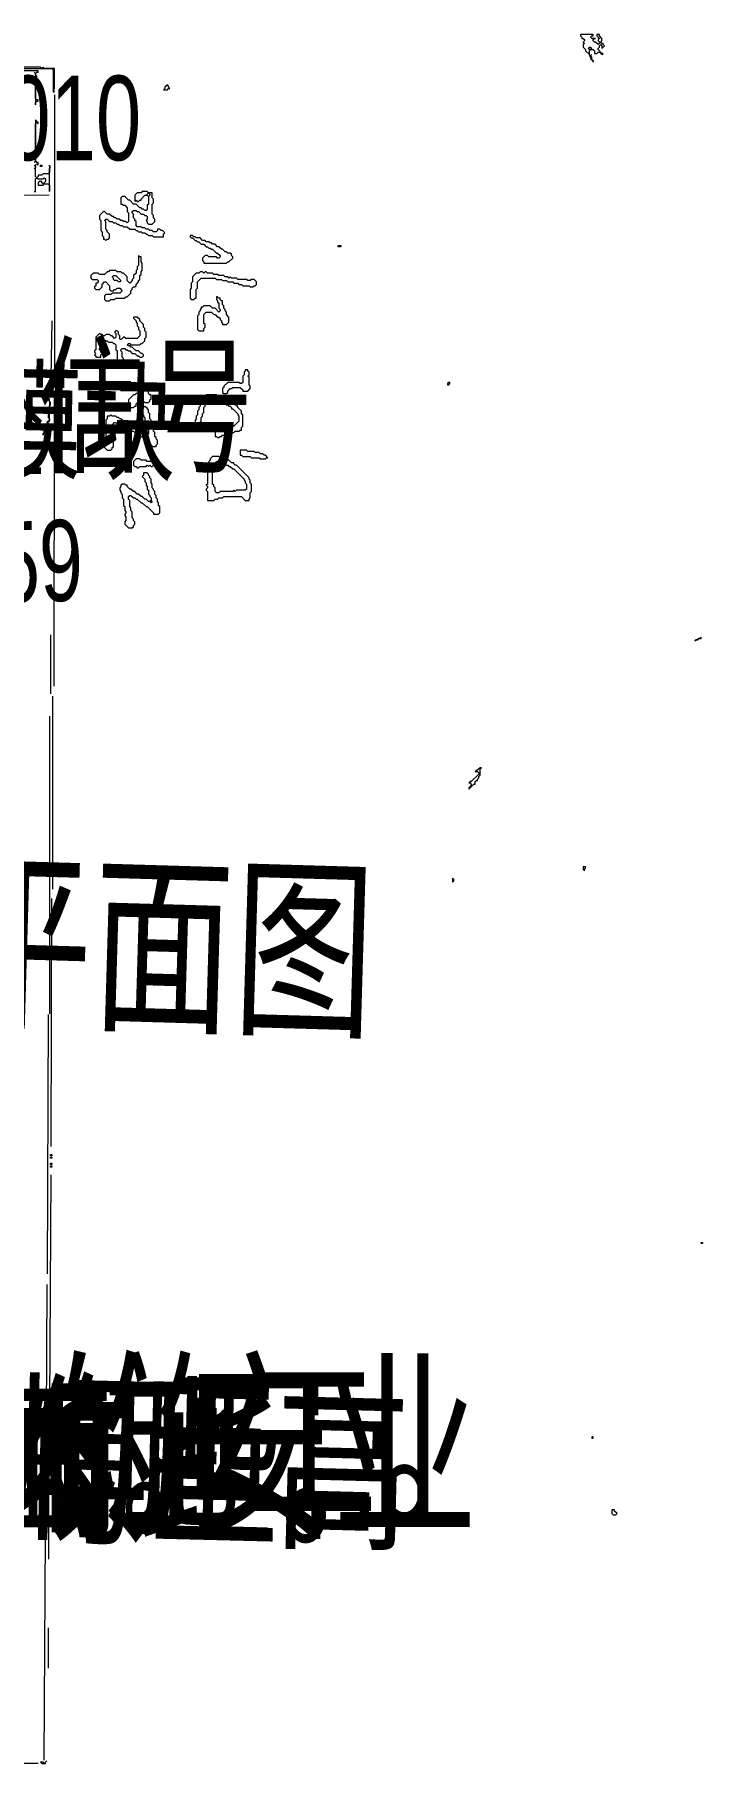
# Model space of a CAD drawing. Extents: x -542 to 1972, y 10 to 1392.
# Drawn here: x 1440 to 1972, y 15 to 1392 of the extents above; entities that cross this region are included whole.
import ezdxf

# ---------------------------------------------------------------- set-up
doc = ezdxf.new("R2010")
doc.units = 0
for name, color, linetype, lineweight in [('OCR_TEXT', 6, 'Continuous', 0), ('TRACE_CURVE', 6, 'Continuous', 0), ('TRACE_STRAIGHT', 5, 'Continuous', 0), ('TRACE_TEXT_SYMBOL', 6, 'Continuous', 0)]:
    doc.layers.add(name, color=color, linetype=linetype, lineweight=lineweight)
doc.styles.add('wqy-unicode', font='wqy-unicode.lff')

msp = doc.modelspace()

# ---------------------------------------------------------------- linework, layer by layer
at = {"layer": 'TRACE_CURVE', "color": 6}
for points in [[(1403, 1365), (1454, 1365), (1455, 1364), (1455, 1346), (1456, 1347), (1455, 1348), (1456, 1349), (1456, 1365), (1448, 1365), (1447, 1366), (1446, 1365), (1445, 1366), (1412, 1366)], [(1440, 1362), (1441, 1361), (1441, 1336), (1441, 1338), (1442, 1339), (1443, 1339), (1443, 1340), (1442, 1340), (1441, 1341), (1441, 1357), (1442, 1358), (1442, 1359), (1441, 1360), (1441, 1361), (1442, 1362), (1443, 1362), (1443, 1363), (1405, 1363)], [(1441, 1279), (1441, 1288), (1442, 1289), (1443, 1288), (1443, 1290), (1442, 1290), (1441, 1291), (1441, 1321), (1442, 1322), (1443, 1321), (1443, 1322), (1441, 1324), (1441, 1291), (1440, 1290)], [(1440, 1288), (1441, 1287), (1441, 1286), (1440, 1285)], [(1440, 1267), (1441, 1267), (1441, 1277), (1442, 1278), (1443, 1277), (1447, 1277), (1448, 1278), (1449, 1277), (1449, 1275), (1447, 1273), (1446, 1274), (1446, 1275), (1444, 1275), (1443, 1274), (1443, 1272), (1447, 1272), (1448, 1273), (1451, 1273), (1452, 1272), (1452, 1267), (1452, 1285), (1453, 1286), (1452, 1287), (1452, 1288), (1452, 1282), (1451, 1281), (1447, 1281), (1446, 1280), (1443, 1280), (1443, 1279), (1442, 1278), (1441, 1279)]]:
    msp.add_lwpolyline(points, dxfattribs=at)
at = {"layer": 'TRACE_STRAIGHT', "color": 5}
for p, q in [((1456, 1344), (1456, 1111)), ((1339.4, 1263.1), (1451.9, 1264.4)), ((1453.3, 1103.8), (1454.2, 1163.9)), ((1455.8, 873.1), (1456, 1105.1)), ((1453, 914), (1453, 867)), ((1454.7, 711.4), (1454.7, 865.1)), ((1452, 849), (1452, 612)), ((1453.5, 506.4), (1454.1, 703.9)), ((1450.4, 404.9), (1451.3, 611.4)), ((1452.5, 301.4), (1453.4, 483.9)), ((1449.8, 288.9), (1450.3, 396.4)), ((1451.7, 177.6), (1451.8, 290.1)), ((1447.9, 17.6), (1449.4, 285.6)), ((1451, 123), (1451, 91)), ((1308.1, 15.2), (1443.1, 15.2))]:
    msp.add_line(p, q, dxfattribs=at)
at = {"layer": 'TRACE_TEXT_SYMBOL', "color": 6}
for points in [[(1875, 1392), (1875, 1391), (1876, 1390), (1876, 1389), (1877, 1389), (1878, 1388), (1878, 1387), (1877, 1386), (1878, 1385), (1877, 1384), (1877, 1382), (1879, 1380), (1879, 1379), (1882, 1376), (1882, 1375), (1883, 1374), (1883, 1373), (1885, 1371), (1885, 1370), (1885, 1371), (1884, 1372), (1884, 1374), (1883, 1375), (1884, 1376), (1883, 1375), (1882, 1376), (1882, 1379), (1883, 1380), (1885, 1380), (1886, 1379), (1886, 1377), (1888, 1377), (1889, 1378), (1890, 1378), (1892, 1376), (1893, 1377), (1892, 1377), (1889, 1380), (1889, 1381), (1890, 1382), (1890, 1383), (1891, 1384), (1892, 1383), (1892, 1381), (1894, 1383), (1893, 1384), (1893, 1385), (1892, 1385), (1891, 1386), (1892, 1387), (1892, 1389), (1890, 1391), (1890, 1392), (1888, 1392), (1888, 1391), (1890, 1389), (1889, 1388), (1889, 1387), (1890, 1386), (1890, 1385), (1889, 1384), (1887, 1386), (1886, 1386), (1885, 1387)], [(1885, 1387), (1885, 1388), (1886, 1389), (1887, 1389), (1884, 1389), (1883, 1390), (1884, 1391), (1885, 1391), (1885, 1392), (1875, 1392)], [(1526, 1267), (1525, 1266), (1522, 1266), (1520, 1264), (1520, 1259), (1521, 1260), (1522, 1259), (1523, 1259), (1524, 1260), (1525, 1260), (1525, 1261), (1528, 1264), (1530, 1264), (1531, 1263), (1531, 1257), (1530, 1256), (1530, 1253), (1529, 1252), (1528, 1252), (1527, 1253), (1526, 1253), (1525, 1254), (1524, 1254), (1521, 1257), (1519, 1257), (1516, 1260), (1515, 1260), (1512, 1263), (1510, 1263), (1509, 1262), (1509, 1257), (1510, 1257), (1511, 1256), (1512, 1256), (1514, 1254), (1514, 1251), (1515, 1250), (1515, 1243), (1514, 1242), (1513, 1243), (1511, 1243), (1510, 1244), (1509, 1244), (1508, 1245), (1506, 1245), (1505, 1246), (1504, 1246), (1503, 1247), (1502, 1247), (1500, 1249), (1498, 1249), (1496, 1251), (1495, 1251), (1492, 1248), (1492, 1245), (1493, 1244), (1493, 1236), (1494, 1235), (1494, 1232), (1495, 1231), (1495, 1229), (1496, 1229), (1497, 1228), (1498, 1229)], [(1523, 1251), (1525, 1249), (1527, 1249), (1528, 1248), (1529, 1248), (1530, 1247), (1530, 1245), (1529, 1244), (1530, 1243), (1530, 1242), (1531, 1241), (1534, 1241), (1536, 1243), (1536, 1245), (1535, 1246), (1535, 1248), (1534, 1249), (1534, 1257), (1535, 1258), (1535, 1261), (1534, 1262), (1534, 1266), (1531, 1266), (1530, 1267), (1526, 1267)], [(1498, 1229), (1499, 1229), (1500, 1230), (1500, 1233), (1498, 1235), (1498, 1236), (1497, 1237), (1497, 1243), (1496, 1244), (1497, 1245), (1498, 1245), (1500, 1243), (1502, 1243), (1503, 1242), (1505, 1242), (1506, 1241), (1507, 1241), (1508, 1240), (1510, 1240), (1511, 1239), (1514, 1239), (1516, 1237), (1520, 1237), (1521, 1236), (1522, 1236), (1523, 1235), (1525, 1235), (1526, 1234), (1528, 1234), (1529, 1233), (1530, 1233), (1531, 1232), (1534, 1232), (1535, 1231), (1543, 1231), (1543, 1233), (1544, 1234), (1542, 1236), (1541, 1236), (1540, 1237), (1538, 1237), (1538, 1236), (1537, 1235), (1535, 1235), (1534, 1236), (1532, 1236), (1531, 1237), (1529, 1237), (1528, 1238), (1526, 1238), (1525, 1239), (1522, 1239), (1521, 1240), (1521, 1243), (1520, 1244), (1520, 1245), (1519, 1246), (1519, 1249), (1518, 1250), (1518, 1251), (1519, 1252), (1521, 1252), (1522, 1251), (1523, 1251)], [(1523, 1216), (1523, 1208), (1522, 1207), (1522, 1205), (1521, 1204), (1521, 1202), (1519, 1200), (1519, 1198), (1518, 1197), (1518, 1196), (1516, 1194), (1514, 1196), (1514, 1199), (1511, 1202), (1510, 1202), (1509, 1203), (1506, 1203), (1505, 1204), (1500, 1204), (1499, 1203), (1498, 1203), (1496, 1201), (1492, 1201), (1491, 1202), (1487, 1202), (1485, 1200), (1485, 1198), (1486, 1197), (1490, 1197), (1491, 1196), (1491, 1195), (1490, 1194), (1489, 1194), (1489, 1192), (1488, 1191), (1488, 1190), (1489, 1189), (1492, 1189), (1494, 1191), (1494, 1193), (1496, 1195), (1497, 1195), (1500, 1192), (1500, 1189), (1501, 1188), (1503, 1188), (1504, 1189), (1505, 1189), (1506, 1190), (1508, 1190), (1510, 1188), (1508, 1186), (1502, 1186), (1501, 1185), (1497, 1185), (1496, 1184), (1496, 1181), (1497, 1180), (1500, 1180), (1501, 1181), (1504, 1181), (1505, 1182), (1512, 1182), (1513, 1183)], [(1513, 1183), (1514, 1183), (1517, 1186), (1517, 1188), (1518, 1189), (1518, 1190), (1519, 1191), (1520, 1191), (1521, 1192), (1521, 1193), (1523, 1195), (1523, 1196), (1524, 1197), (1524, 1200), (1525, 1201), (1525, 1203), (1526, 1204), (1526, 1210), (1525, 1211), (1525, 1215), (1524, 1215), (1523, 1216)], [(1519, 1167), (1519, 1166), (1521, 1164), (1521, 1163), (1522, 1162), (1522, 1160), (1523, 1159), (1523, 1157), (1524, 1156), (1524, 1152), (1522, 1150), (1513, 1150), (1512, 1151), (1511, 1151), (1509, 1149), (1508, 1150), (1508, 1152), (1507, 1153), (1507, 1155), (1506, 1156), (1505, 1156), (1504, 1155), (1505, 1154), (1505, 1151), (1504, 1150), (1502, 1152), (1501, 1152), (1500, 1153), (1497, 1153), (1496, 1152), (1495, 1152), (1494, 1153), (1493, 1153), (1492, 1154), (1489, 1151), (1489, 1141), (1488, 1140), (1488, 1139), (1489, 1138), (1488, 1137), (1489, 1136), (1489, 1135), (1493, 1135), (1493, 1137), (1494, 1138), (1493, 1139), (1493, 1140), (1492, 1141), (1492, 1142), (1493, 1143), (1492, 1144), (1492, 1146), (1493, 1147), (1493, 1148), (1494, 1149), (1496, 1149), (1497, 1148), (1498, 1148), (1499, 1147), (1502, 1147), (1503, 1146), (1504, 1146), (1505, 1145), (1505, 1141)], [(1505, 1141), (1506, 1140), (1506, 1130), (1508, 1128), (1509, 1128), (1510, 1129), (1511, 1129), (1511, 1134), (1510, 1135), (1510, 1139), (1509, 1140), (1509, 1141), (1510, 1142), (1512, 1142), (1513, 1141), (1514, 1141), (1515, 1140), (1516, 1140), (1518, 1138), (1520, 1138), (1522, 1136), (1523, 1136), (1524, 1135), (1526, 1135), (1527, 1136), (1527, 1137), (1526, 1138), (1525, 1138), (1523, 1140), (1521, 1140), (1518, 1143), (1517, 1143), (1516, 1144), (1517, 1145), (1524, 1145), (1525, 1146), (1526, 1146), (1528, 1148), (1528, 1150), (1529, 1151), (1529, 1155), (1528, 1156), (1528, 1158), (1527, 1159), (1527, 1161), (1524, 1164), (1524, 1165), (1522, 1167), (1519, 1167)], [(1577, 1105), (1574, 1102), (1573, 1102), (1573, 1100), (1572, 1099), (1572, 1096), (1571, 1095), (1571, 1093), (1570, 1092), (1570, 1089), (1569, 1088), (1569, 1086), (1568, 1085), (1568, 1082), (1567, 1081), (1567, 1077), (1568, 1076), (1571, 1076), (1572, 1077), (1572, 1079), (1573, 1080), (1573, 1081), (1572, 1082), (1572, 1083), (1573, 1084), (1573, 1087), (1574, 1088), (1574, 1090), (1575, 1091), (1575, 1095), (1576, 1096), (1576, 1097), (1577, 1098), (1577, 1099), (1578, 1100), (1580, 1100), (1581, 1101), (1582, 1101), (1583, 1100), (1587, 1100), (1588, 1099), (1590, 1099), (1591, 1098), (1592, 1098), (1593, 1097), (1594, 1097), (1595, 1096), (1596, 1096), (1597, 1095), (1597, 1094), (1598, 1094), (1602, 1090), (1602, 1089), (1603, 1088), (1603, 1084), (1599, 1080), (1598, 1080), (1597, 1079), (1594, 1079), (1593, 1078), (1586, 1078), (1584, 1076), (1584, 1072), (1585, 1072)], [(1585, 1072), (1586, 1071), (1587, 1071), (1588, 1072), (1589, 1072), (1590, 1073), (1592, 1073), (1593, 1074), (1595, 1074), (1596, 1075), (1599, 1075), (1600, 1076), (1603, 1076), (1604, 1077), (1605, 1077), (1605, 1079), (1606, 1080), (1606, 1089), (1605, 1090), (1605, 1092), (1602, 1095), (1602, 1096), (1601, 1096), (1598, 1099), (1597, 1099), (1595, 1101), (1594, 1101), (1593, 1102), (1591, 1102), (1590, 1103), (1587, 1103), (1585, 1105), (1577, 1105)], [(1528, 1096), (1526, 1094), (1526, 1090), (1527, 1089), (1527, 1088), (1528, 1087), (1528, 1084), (1529, 1083), (1529, 1080), (1530, 1079), (1530, 1078), (1531, 1077), (1531, 1074), (1530, 1073), (1528, 1075), (1526, 1075), (1523, 1078), (1522, 1078), (1521, 1079), (1520, 1079), (1519, 1080), (1518, 1080), (1517, 1081), (1516, 1081), (1515, 1082), (1514, 1082), (1512, 1084), (1511, 1084), (1509, 1086), (1508, 1086), (1507, 1087), (1506, 1087), (1505, 1088), (1502, 1088), (1501, 1089), (1500, 1088), (1498, 1088), (1498, 1086), (1497, 1085), (1497, 1067), (1496, 1066), (1496, 1063), (1498, 1061), (1501, 1061), (1502, 1062), (1502, 1063), (1503, 1064), (1503, 1068), (1502, 1069), (1502, 1081), (1504, 1083), (1505, 1083), (1506, 1082), (1508, 1082), (1509, 1081), (1510, 1081), (1512, 1079), (1513, 1079), (1514, 1078), (1515, 1078), (1516, 1077), (1517, 1077), (1518, 1076), (1519, 1076)], [(1519, 1076), (1520, 1075), (1521, 1075), (1523, 1073), (1524, 1073), (1525, 1072), (1526, 1072), (1528, 1070), (1529, 1070), (1531, 1068), (1531, 1067), (1532, 1066), (1532, 1065), (1533, 1065), (1534, 1064), (1537, 1064), (1537, 1065), (1538, 1066), (1538, 1069), (1537, 1070), (1537, 1071), (1536, 1072), (1536, 1075), (1535, 1076), (1535, 1078), (1534, 1079), (1534, 1081), (1533, 1082), (1533, 1085), (1532, 1086), (1532, 1090), (1531, 1091), (1531, 1093), (1530, 1094), (1530, 1095), (1529, 1095), (1528, 1096)], [(1527, 1043), (1527, 1041), (1526, 1040), (1528, 1038), (1528, 1036), (1529, 1035), (1529, 1033), (1530, 1032), (1530, 1030), (1531, 1029), (1531, 1026), (1532, 1025), (1532, 1024), (1533, 1023), (1533, 1021), (1532, 1020), (1531, 1020), (1529, 1022), (1528, 1022), (1526, 1024), (1525, 1024), (1523, 1026), (1522, 1026), (1520, 1028), (1519, 1028), (1517, 1030), (1516, 1030), (1514, 1032), (1514, 1033), (1513, 1033), (1512, 1034), (1510, 1034), (1509, 1033), (1509, 1032), (1508, 1031), (1508, 1029), (1509, 1028), (1509, 1027), (1510, 1026), (1510, 1023), (1511, 1022), (1511, 1017), (1512, 1016), (1512, 1013), (1513, 1012), (1513, 1011), (1512, 1010), (1512, 1009), (1513, 1008), (1513, 1005), (1512, 1004), (1512, 1002), (1515, 999), (1518, 999), (1519, 1000), (1519, 1001), (1520, 1002), (1520, 1004), (1519, 1005), (1519, 1006), (1518, 1007), (1518, 1012), (1517, 1013), (1517, 1015)], [(1517, 1015), (1516, 1016), (1516, 1021), (1515, 1022), (1515, 1024), (1516, 1025), (1517, 1025), (1519, 1023), (1520, 1023), (1521, 1022), (1522, 1022), (1525, 1019), (1526, 1019), (1529, 1016), (1530, 1016), (1535, 1011), (1535, 1010), (1539, 1010), (1540, 1011), (1540, 1016), (1539, 1017), (1539, 1019), (1538, 1020), (1538, 1022), (1537, 1023), (1537, 1025), (1536, 1026), (1536, 1028), (1535, 1029), (1535, 1030), (1534, 1031), (1534, 1034), (1533, 1035), (1533, 1038), (1532, 1039), (1532, 1040), (1531, 1041), (1531, 1042), (1530, 1043), (1527, 1043)]]:
    msp.add_lwpolyline(points, dxfattribs=at)
for points in [[(1881, 1381), (1882, 1382), (1883, 1382), (1884, 1381), (1883, 1380), (1882, 1380)], [(1443, 1352), (1444, 1352), (1444, 1351), (1443, 1351)], [(1546, 1352), (1544, 1350), (1544, 1349), (1543, 1348), (1546, 1348), (1547, 1349), (1548, 1349), (1547, 1350), (1547, 1351)], [(1445, 1288), (1446, 1288), (1446, 1287), (1445, 1287)], [(1530, 1265), (1531, 1266), (1532, 1265), (1532, 1264), (1531, 1263), (1530, 1264)], [(1564, 1232), (1564, 1231), (1565, 1230), (1566, 1230), (1568, 1228), (1569, 1228), (1570, 1227), (1571, 1227), (1573, 1225), (1575, 1225), (1577, 1223), (1578, 1223), (1579, 1222), (1580, 1222), (1581, 1221), (1582, 1221), (1585, 1218), (1586, 1218), (1588, 1216), (1588, 1215), (1587, 1214), (1586, 1214), (1585, 1215), (1579, 1215), (1578, 1216), (1576, 1216), (1574, 1214), (1574, 1212), (1575, 1211), (1575, 1210), (1593, 1210), (1594, 1211), (1595, 1211), (1598, 1214), (1598, 1215), (1597, 1216), (1597, 1217), (1596, 1218), (1594, 1218), (1593, 1219), (1592, 1219), (1590, 1221), (1589, 1221), (1587, 1223), (1586, 1223), (1584, 1225), (1582, 1225), (1581, 1226), (1580, 1226), (1579, 1227), (1577, 1227), (1576, 1228), (1574, 1228), (1572, 1230), (1569, 1230), (1568, 1231), (1567, 1231), (1566, 1232)], [(1682, 1224), (1684, 1224), (1684, 1223), (1682, 1223)], [(1502, 1199), (1503, 1200), (1505, 1200), (1509, 1196), (1508, 1195), (1507, 1195), (1506, 1196), (1504, 1196), (1503, 1197), (1503, 1198)], [(1572, 1203), (1571, 1202), (1569, 1202), (1566, 1199), (1566, 1195), (1565, 1194), (1565, 1190), (1564, 1189), (1564, 1182), (1565, 1181), (1567, 1181), (1568, 1182), (1569, 1182), (1569, 1189), (1570, 1190), (1570, 1195), (1573, 1198), (1584, 1198), (1585, 1197), (1589, 1197), (1590, 1196), (1593, 1196), (1594, 1195), (1598, 1195), (1599, 1194), (1602, 1194), (1603, 1193), (1605, 1193), (1606, 1192), (1611, 1192), (1612, 1191), (1614, 1191), (1615, 1192), (1616, 1192), (1617, 1193), (1617, 1195), (1615, 1197), (1613, 1197), (1612, 1196), (1610, 1196), (1609, 1197), (1602, 1197), (1601, 1198), (1597, 1198), (1596, 1199), (1595, 1198), (1594, 1199), (1592, 1199), (1591, 1200), (1587, 1200), (1586, 1201), (1583, 1201), (1582, 1202), (1578, 1202), (1577, 1203), (1576, 1203), (1575, 1202), (1574, 1203)], [(1585, 1183), (1585, 1181), (1586, 1180), (1586, 1179), (1587, 1178), (1587, 1174), (1588, 1173), (1588, 1172), (1587, 1171), (1584, 1174), (1582, 1174), (1580, 1176), (1575, 1176), (1574, 1175), (1573, 1175), (1573, 1174), (1572, 1173), (1572, 1172), (1571, 1171), (1571, 1169), (1570, 1168), (1570, 1157), (1571, 1156), (1575, 1156), (1575, 1158), (1576, 1159), (1576, 1161), (1575, 1162), (1575, 1169), (1577, 1171), (1581, 1171), (1583, 1169), (1584, 1169), (1586, 1167), (1587, 1167), (1588, 1166), (1588, 1165), (1589, 1164), (1589, 1163), (1590, 1162), (1590, 1161), (1593, 1161), (1595, 1163), (1595, 1167), (1593, 1169), (1593, 1171), (1592, 1172), (1592, 1173), (1591, 1174), (1591, 1176), (1590, 1177), (1590, 1180), (1589, 1180), (1588, 1181), (1588, 1182), (1587, 1182), (1586, 1183)], [(1514, 1145), (1515, 1146), (1516, 1146), (1517, 1145), (1516, 1144), (1515, 1144)], [(1608, 1125), (1608, 1124), (1607, 1123), (1607, 1121), (1606, 1120), (1606, 1115), (1605, 1114), (1604, 1114), (1603, 1115), (1594, 1115), (1591, 1112), (1591, 1111), (1590, 1110), (1590, 1107), (1591, 1106), (1593, 1106), (1594, 1107), (1594, 1108), (1596, 1110), (1597, 1110), (1598, 1111), (1604, 1111), (1606, 1109), (1606, 1108), (1610, 1108), (1612, 1110), (1612, 1112), (1611, 1113), (1611, 1119), (1610, 1120), (1611, 1121), (1611, 1123), (1610, 1124), (1610, 1125)], [(1452, 1102), (1451, 1101), (1452, 1100), (1452, 1090), (1451, 1089), (1451, 1087), (1452, 1086), (1452, 1085), (1450, 1083), (1450, 1082), (1449, 1081), (1449, 1079), (1448, 1078), (1448, 1075), (1447, 1074), (1447, 1073), (1447, 1074), (1448, 1075), (1448, 1076), (1449, 1077), (1449, 1078), (1450, 1079), (1450, 1080), (1451, 1081), (1451, 1083), (1452, 1084), (1452, 1096), (1453, 1097), (1453, 1099), (1452, 1100)], [(1527, 1113), (1526, 1112), (1526, 1107), (1525, 1106), (1521, 1106), (1520, 1105), (1519, 1105), (1515, 1101), (1515, 1096), (1516, 1095), (1519, 1095), (1520, 1096), (1521, 1096), (1521, 1098), (1524, 1101), (1525, 1101), (1526, 1100), (1527, 1100), (1528, 1099), (1531, 1099), (1532, 1100), (1532, 1101), (1533, 1102), (1533, 1105), (1532, 1105), (1531, 1106), (1531, 1110), (1530, 1111), (1530, 1112), (1529, 1113)], [(1770, 1115), (1769, 1114), (1769, 1113), (1770, 1113), (1771, 1114), (1771, 1115)], [(1604, 1061), (1604, 1057), (1605, 1057), (1606, 1056), (1612, 1056), (1613, 1055), (1619, 1055), (1620, 1054), (1624, 1054), (1625, 1055), (1626, 1055), (1624, 1057), (1623, 1057), (1622, 1058), (1620, 1058), (1619, 1059), (1616, 1059), (1615, 1060), (1610, 1060), (1609, 1061)], [(1521, 1054), (1519, 1052), (1519, 1049), (1520, 1048), (1521, 1048), (1522, 1047), (1523, 1047), (1524, 1048), (1529, 1048), (1530, 1049), (1531, 1048), (1532, 1049), (1533, 1048), (1534, 1048), (1535, 1049), (1539, 1049), (1539, 1052), (1538, 1053), (1537, 1052), (1530, 1052), (1529, 1053), (1525, 1053), (1524, 1054)], [(1582, 1056), (1580, 1054), (1580, 1053), (1579, 1052), (1579, 1046), (1578, 1045), (1578, 1034), (1577, 1033), (1578, 1032), (1578, 1031), (1577, 1030), (1577, 1029), (1578, 1028), (1578, 1021), (1583, 1021), (1584, 1022), (1586, 1022), (1587, 1023), (1590, 1023), (1591, 1024), (1605, 1024), (1608, 1021), (1611, 1021), (1611, 1022), (1612, 1023), (1612, 1027), (1613, 1028), (1613, 1034), (1612, 1035), (1612, 1037), (1611, 1038), (1611, 1039), (1601, 1049), (1600, 1049), (1599, 1050), (1599, 1051), (1597, 1051), (1595, 1053), (1594, 1053), (1593, 1054), (1591, 1054), (1590, 1055), (1588, 1055), (1587, 1056)], [(1584, 1051), (1585, 1052), (1587, 1052), (1588, 1051), (1590, 1051), (1591, 1050), (1592, 1050), (1593, 1049), (1594, 1049), (1595, 1048), (1596, 1048), (1598, 1046), (1599, 1046), (1607, 1038), (1607, 1037), (1608, 1036), (1608, 1035), (1609, 1034), (1609, 1030), (1608, 1029), (1601, 1029), (1600, 1028), (1599, 1029), (1598, 1028), (1588, 1028), (1587, 1027), (1585, 1027), (1584, 1028), (1584, 1031), (1583, 1032), (1583, 1033), (1582, 1034), (1582, 1043), (1583, 1044), (1583, 1049), (1584, 1050)], [(1532, 1020), (1533, 1021), (1534, 1020), (1533, 1019)], [(1971, 912), (1970, 911), (1969, 911), (1968, 910), (1967, 910), (1966, 909), (1967, 910), (1968, 910), (1969, 911), (1971, 911)], [(1795, 808), (1793, 806), (1792, 806), (1791, 805), (1793, 805), (1794, 804), (1794, 803), (1788, 797), (1787, 797), (1786, 796), (1787, 796), (1788, 795), (1788, 794), (1786, 792), (1786, 791), (1790, 795), (1791, 795), (1791, 797), (1792, 798), (1793, 798), (1793, 799), (1794, 800), (1794, 801), (1795, 802), (1795, 807), (1796, 808)], [(1773, 720), (1773, 717), (1774, 718), (1774, 719)], [(1877, 729), (1877, 727), (1878, 726), (1878, 727), (1879, 728), (1879, 729)], [(1453, 500), (1454, 500), (1454, 499), (1453, 499)], [(1453, 498), (1454, 498), (1454, 497), (1453, 497)], [(1453, 493), (1454, 493), (1454, 492), (1453, 492)], [(1453, 491), (1454, 491), (1454, 490), (1453, 490)], [(1971, 430), (1972, 430), (1972, 429), (1971, 429)], [(1884, 275), (1884, 274), (1885, 274), (1885, 275)], [(1900, 217), (1900, 214), (1901, 213), (1903, 213), (1904, 214), (1902, 216), (1902, 217)], [(1450, 17), (1448, 15), (1447, 16), (1445, 16), (1446, 15), (1449, 15), (1449, 16)]]:
    msp.add_lwpolyline(points, close=True, dxfattribs=at)

# ---------------------------------------------------------------- texts
at = {"layer": 'OCR_TEXT', "color": 6, "style": 'wqy-unicode', "width": 0.72}
for s, height, p in [('0 2010', 67.35, (1326.8, 1291.9)), ('水流、信号', 87.92, (1183, 1052.4)), ('消火栓', 56.15, (1282.4, 1045.1)), ('2. 邹测易安装位证著与灯具或其伯设备的安业', 118.647, (-547.6, 207.9)), ('《大灾自场报管系北施工及验收组范》施工。', 111.054, (-358.8, 216.5)), ('1. 大灾自和报警系化的设务安裴应装面', 101.132, (-194.2, 206.8)), ('3. 非温方电源切换设在本层配电箱内。', 101.028, (-87.7, 205.9)), ('RVS-2*1.0-G15-CC/WC', 86.948, (614.3, 216.8))]:
    msp.add_text(s, height=height, dxfattribs=at).set_placement(p)
for s, height, rotation, p in [('控制模块', 76.23, -0.924, (1252.8, 1049.7)), ('57-59', 64.56, 2.0454, (1320.9, 935.8)), ('八层消防平面图', 114.48, -1.6847, (922.9, 627.6)), ('安能据调器时止保证共距景造、墙迪均距高', 109.439, -1.5074, (-303.9, 248.8)), ('阿距不觉道足报北妥求矿，可像近当俱些。', 106.68, -1.4321, (-249.6, 246.7))]:
    msp.add_text(s, height=height, rotation=rotation, dxfattribs=at).set_placement(p)

doc.saveas('drawing.dxf')
